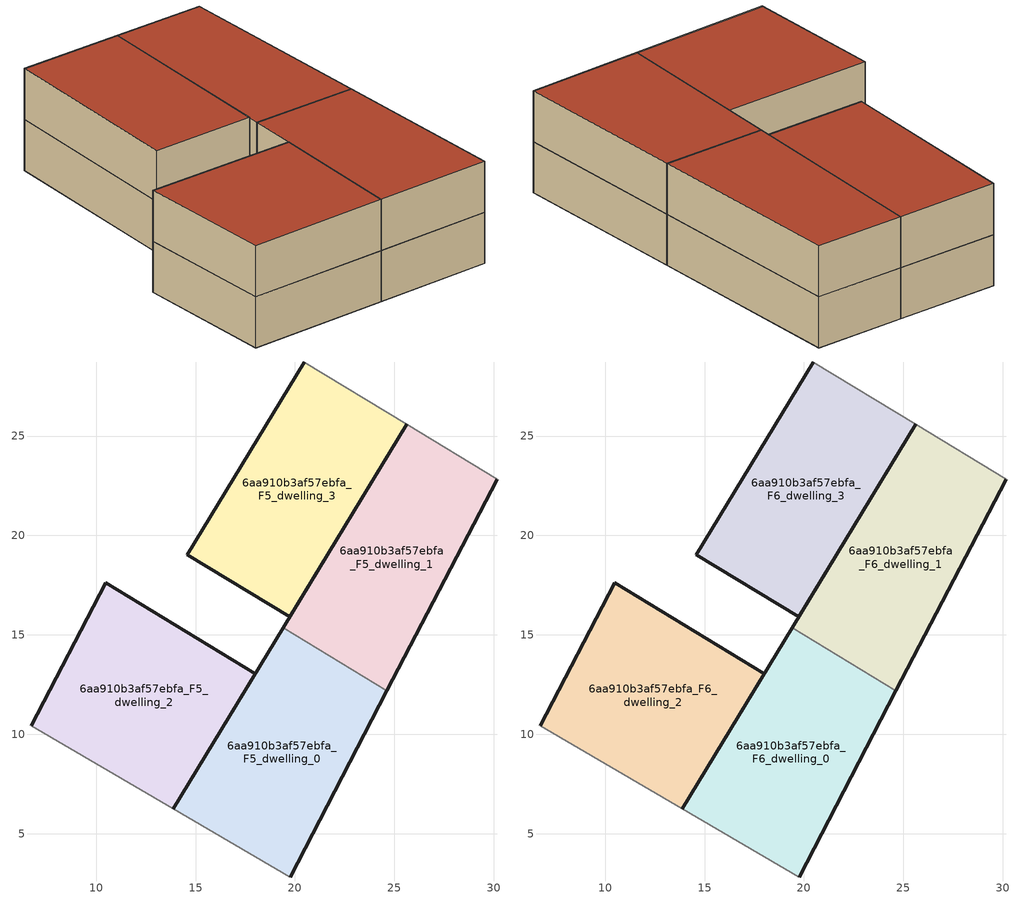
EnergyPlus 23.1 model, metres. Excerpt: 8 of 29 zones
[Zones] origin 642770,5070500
6aa910b3af57ebfa_F5_dwelling_0
 floor to 6aa910b3af57ebfa_F4_dwelling_0 (EU_floor_Construction): 19.76,2.82 24.63,12.18 19.41,15.35 13.88,6.26 z15
 wall outside (EU_wall_Construction): 13.88,6.26 19.41,15.35 / 24.63,12.18 19.76,2.82 z15:18
 wall to 6aa910b3af57ebfa_F5_dwelling_1 (EU_wall_Construction): 19.41,15.35 24.63,12.18 z15:18
 wall adiabatic (EU_wall_Construction): 19.76,2.82 13.88,6.26 z15:18
6aa910b3af57ebfa_F5_dwelling_1
 floor to 6aa910b3af57ebfa_F4_dwelling_1 (EU_floor_Construction): 24.63,12.18 30.17,22.83 25.63,25.59 19.41,15.35 z15
 wall outside (EU_wall_Construction): 30.17,22.83 24.63,12.18 / 19.41,15.35 25.63,25.59 z15:18
 wall adiabatic (EU_wall_Construction): 25.63,25.59 30.17,22.83 z15:18
6aa910b3af57ebfa_F5_dwelling_2
 floor to 6aa910b3af57ebfa_F4_dwelling_2 (EU_floor_Construction): 13.88,6.26 18,13.04 10.47,17.62 6.75,10.43 z15
 wall outside (EU_wall_Construction): 6.75,10.43 10.47,17.62 18,13.04 13.88,6.26 z15:18
 wall adiabatic (EU_wall_Construction): 13.88,6.26 6.75,10.43 z15:18
6aa910b3af57ebfa_F5_dwelling_3
 floor to 6aa910b3af57ebfa_F4_dwelling_3 (EU_floor_Construction): 19.74,15.9 25.63,25.59 20.47,28.73 14.58,19.04 z15
 wall outside (EU_wall_Construction): 25.63,25.59 19.74,15.9 14.58,19.04 20.47,28.73 z15:18
 wall adiabatic (EU_wall_Construction): 20.47,28.73 25.63,25.59 z15:18
6aa910b3af57ebfa_F6_dwelling_0
 floor to 6aa910b3af57ebfa_F5_dwelling_0 (EU_floor_Construction): 19.76,2.82 24.63,12.18 19.41,15.35 13.88,6.26 z18
 wall outside (EU_wall_Construction): 13.88,6.26 19.41,15.35 / 24.63,12.18 19.76,2.82 z18:21
 wall to 6aa910b3af57ebfa_F6_dwelling_1 (EU_wall_Construction): 19.41,15.35 24.63,12.18 z18:21
 wall adiabatic (EU_wall_Construction): 19.76,2.82 13.88,6.26 z18:21
 roof outside (EU_roof_Construction): 24.63,12.18 19.76,2.82 13.88,6.26 19.41,15.35 z21
6aa910b3af57ebfa_F6_dwelling_1
 floor to 6aa910b3af57ebfa_F5_dwelling_1 (EU_floor_Construction): 24.63,12.18 30.17,22.83 25.63,25.59 19.41,15.35 z18
 wall outside (EU_wall_Construction): 30.17,22.83 24.63,12.18 / 19.41,15.35 25.63,25.59 z18:21
 wall adiabatic (EU_wall_Construction): 25.63,25.59 30.17,22.83 z18:21
 roof outside (EU_roof_Construction): 30.17,22.83 24.63,12.18 19.41,15.35 25.63,25.59 z21
6aa910b3af57ebfa_F6_dwelling_2
 floor to 6aa910b3af57ebfa_F5_dwelling_2 (EU_floor_Construction): 13.88,6.26 18,13.04 10.47,17.62 6.75,10.43 z18
 wall outside (EU_wall_Construction): 6.75,10.43 10.47,17.62 18,13.04 13.88,6.26 z18:21
 wall adiabatic (EU_wall_Construction): 13.88,6.26 6.75,10.43 z18:21
 roof outside (EU_roof_Construction): 18,13.04 13.88,6.26 6.75,10.43 10.47,17.62 z21
6aa910b3af57ebfa_F6_dwelling_3
 floor to 6aa910b3af57ebfa_F5_dwelling_3 (EU_floor_Construction): 19.74,15.9 25.63,25.59 20.47,28.73 14.58,19.04 z18
 wall outside (EU_wall_Construction): 25.63,25.59 19.74,15.9 14.58,19.04 20.47,28.73 z18:21
 wall adiabatic (EU_wall_Construction): 20.47,28.73 25.63,25.59 z18:21
 roof outside (EU_roof_Construction): 25.63,25.59 19.74,15.9 14.58,19.04 20.47,28.73 z21
[Building]
EU S2 Campaign: North Axis=0; Terrain=City; Solar Distribution=FullExterior
[Site:Location]
Lyon-Bron: Latitude=45.75; Longitude=5; Time Zone=1; Elevation=198
[SizingPeriod:WeatherFileDays]
AnnualSizingPeriod: Begin Month=1; Begin Day of Month=1; End Month=12; End Day of Month=31; Day of Week for Start Day=Monday; Use Weather File Daylight Saving Period=No; Use Weather File Rain and Snow Indicators=No
[MATERIAL]
EU_InternalMass_Material: Roughness=MediumRough; Thickness=0.1; Conductivity=1; Density=1800; Specific Heat=900; Thermal Absorptance=0.9; Solar Absorptance=0.7; Visible Absorptance=0.7
[MATERIAL:NOMASS] Roughness=MediumRough; Thermal Absorptance=0.9; Solar Absorptance=0.7; Visible Absorptance=0.7
Name | Thermal Resistance
EU_wall_NoMass | 0.776494
EU_roof_NoMass | 0.486893
EU_floor_NoMass | 0.421597
[CONSTRUCTION]
EU_wall_Construction: EU_wall_NoMass
EU_roof_Construction: EU_roof_NoMass
EU_floor_Construction: EU_floor_NoMass
EU_InternalMass_Construction: EU_InternalMass_Material
[ZONE] Type=1; Multiplier=1; Ceiling Height=autocalculate; Floor Area=autocalculate; Part of Total Floor Area=Yes
Name | Volume
6aa910b3af57ebfa_F5_dwelling_0; 6aa910b3af57ebfa_F6_dwelling_0 | 205.255
6aa910b3af57ebfa_F5_dwelling_1; 6aa910b3af57ebfa_F6_dwelling_1 | 205.243
6aa910b3af57ebfa_F5_dwelling_2; 6aa910b3af57ebfa_F6_dwelling_2; 6aa910b3af57ebfa_F5_dwelling_3; 6aa910b3af57ebfa_F6_dwelling_3 | 205.252
[INTERNALMASS] Construction=EU_InternalMass_Construction
Name | Zone or ZoneList | Surface Area
6aa910b3af57ebfa_F5_dwelling_0_EU_InternalMass | 6aa910b3af57ebfa_F5_dwelling_0 | 85.5187
6aa910b3af57ebfa_F5_dwelling_1_EU_InternalMass | 6aa910b3af57ebfa_F5_dwelling_1 | 85.5149
6aa910b3af57ebfa_F5_dwelling_2_EU_InternalMass | 6aa910b3af57ebfa_F5_dwelling_2 | 85.5152
6aa910b3af57ebfa_F5_dwelling_3_EU_InternalMass | 6aa910b3af57ebfa_F5_dwelling_3 | 85.5172
6aa910b3af57ebfa_F6_dwelling_0_EU_InternalMass | 6aa910b3af57ebfa_F6_dwelling_0 | 85.5187
6aa910b3af57ebfa_F6_dwelling_1_EU_InternalMass | 6aa910b3af57ebfa_F6_dwelling_1 | 85.5149
6aa910b3af57ebfa_F6_dwelling_2_EU_InternalMass | 6aa910b3af57ebfa_F6_dwelling_2 | 85.5152
6aa910b3af57ebfa_F6_dwelling_3_EU_InternalMass | 6aa910b3af57ebfa_F6_dwelling_3 | 85.5172
[OTHEREQUIPMENT] Fuel Type=Electricity; Design Level Calculation Method=Watts/Area; Power per Zone Floor Area=1; Fraction Latent=0; Fraction Radiant=0; Fraction Lost=0; Carbon Dioxide Generation Rate=0; EndUse Subcategory=EU_Step8_InternalGains
Name | Zone or ZoneList or Space or SpaceList | Schedule
EU_Step8_InternalGain_6aa910b3af57ebfa_F5_dwelling_0_f000 | 6aa910b3af57ebfa_F5_dwelling_0 | EU_Step8_GainSchedule_6aa910b3af57ebfa_F5_dwelling_0_f000
EU_Step8_InternalGain_6aa910b3af57ebfa_F5_dwelling_1_f000 | 6aa910b3af57ebfa_F5_dwelling_1 | EU_Step8_GainSchedule_6aa910b3af57ebfa_F5_dwelling_1_f000
EU_Step8_InternalGain_6aa910b3af57ebfa_F5_dwelling_2_f000 | 6aa910b3af57ebfa_F5_dwelling_2 | EU_Step8_GainSchedule_6aa910b3af57ebfa_F5_dwelling_2_f000
EU_Step8_InternalGain_6aa910b3af57ebfa_F5_dwelling_3_f000 | 6aa910b3af57ebfa_F5_dwelling_3 | EU_Step8_GainSchedule_6aa910b3af57ebfa_F5_dwelling_3_f000
EU_Step8_InternalGain_6aa910b3af57ebfa_F6_dwelling_0_f000 | 6aa910b3af57ebfa_F6_dwelling_0 | EU_Step8_GainSchedule_6aa910b3af57ebfa_F6_dwelling_0_f000
EU_Step8_InternalGain_6aa910b3af57ebfa_F6_dwelling_1_f000 | 6aa910b3af57ebfa_F6_dwelling_1 | EU_Step8_GainSchedule_6aa910b3af57ebfa_F6_dwelling_1_f000
EU_Step8_InternalGain_6aa910b3af57ebfa_F6_dwelling_2_f000 | 6aa910b3af57ebfa_F6_dwelling_2 | EU_Step8_GainSchedule_6aa910b3af57ebfa_F6_dwelling_2_f000
EU_Step8_InternalGain_6aa910b3af57ebfa_F6_dwelling_3_f000 | 6aa910b3af57ebfa_F6_dwelling_3 | EU_Step8_GainSchedule_6aa910b3af57ebfa_F6_dwelling_3_f000
[ZONEVENTILATION:DESIGNFLOWRATE] Schedule=EU_AlwaysOn; Design Flow Rate Calculation Method=AirChanges/Hour; Air Changes per Hour=0.693814; Ventilation Type=Natural; Fan Pressure Rise=0; Fan Total Efficiency=1; Constant Term Coefficient=1; Temperature Term Coefficient=0; Velocity Term Coefficient=0; Velocity Squared Term Coefficient=0; Minimum Indoor Temperature=-100; Maximum Indoor Temperature=100; Delta Temperature=-100; Minimum Outdoor Temperature=-100; Maximum Outdoor Temperature=100; Maximum Wind Speed=40
Name | Zone or ZoneList or Space or SpaceList
EU_ConstantAir_6aa910b3af57ebfa_F5_dwelling_0 | 6aa910b3af57ebfa_F5_dwelling_0
EU_ConstantAir_6aa910b3af57ebfa_F5_dwelling_1 | 6aa910b3af57ebfa_F5_dwelling_1
EU_ConstantAir_6aa910b3af57ebfa_F5_dwelling_2 | 6aa910b3af57ebfa_F5_dwelling_2
EU_ConstantAir_6aa910b3af57ebfa_F5_dwelling_3 | 6aa910b3af57ebfa_F5_dwelling_3
EU_ConstantAir_6aa910b3af57ebfa_F6_dwelling_0 | 6aa910b3af57ebfa_F6_dwelling_0
EU_ConstantAir_6aa910b3af57ebfa_F6_dwelling_1 | 6aa910b3af57ebfa_F6_dwelling_1
EU_ConstantAir_6aa910b3af57ebfa_F6_dwelling_2 | 6aa910b3af57ebfa_F6_dwelling_2
EU_ConstantAir_6aa910b3af57ebfa_F6_dwelling_3 | 6aa910b3af57ebfa_F6_dwelling_3
[HVACTEMPLATE:THERMOSTAT] Constant Heating Setpoint=20; Constant Cooling Setpoint=50
EU_HeatOnly_6aa910b3af57ebfa_F0_dwelling_0; EU_HeatOnly_6aa910b3af57ebfa_F0_dwelling_1; EU_HeatOnly_6aa910b3af57ebfa_F0_dwelling_2; EU_HeatOnly_6aa910b3af57ebfa_F0_dwelling_3; EU_HeatOnly_6aa910b3af57ebfa_F0_dwelling_4; EU_HeatOnly_6aa910b3af57ebfa_F1_dwelling_0; EU_HeatOnly_6aa910b3af57ebfa_F1_dwelling_1; EU_HeatOnly_6aa910b3af57ebfa_F1_dwelling_2; EU_HeatOnly_6aa910b3af57ebfa_F1_dwelling_3; EU_HeatOnly_6aa910b3af57ebfa_F2_dwelling_0; EU_HeatOnly_6aa910b3af57ebfa_F2_dwelling_1; EU_HeatOnly_6aa910b3af57ebfa_F2_dwelling_2; EU_HeatOnly_6aa910b3af57ebfa_F2_dwelling_3; EU_HeatOnly_6aa910b3af57ebfa_F3_dwelling_0; EU_HeatOnly_6aa910b3af57ebfa_F3_dwelling_1; EU_HeatOnly_6aa910b3af57ebfa_F3_dwelling_2; EU_HeatOnly_6aa910b3af57ebfa_F3_dwelling_3; EU_HeatOnly_6aa910b3af57ebfa_F4_dwelling_0; EU_HeatOnly_6aa910b3af57ebfa_F4_dwelling_1; EU_HeatOnly_6aa910b3af57ebfa_F4_dwelling_2; EU_HeatOnly_6aa910b3af57ebfa_F4_dwelling_3; EU_HeatOnly_6aa910b3af57ebfa_F5_dwelling_0; EU_HeatOnly_6aa910b3af57ebfa_F5_dwelling_1; EU_HeatOnly_6aa910b3af57ebfa_F5_dwelling_2; EU_HeatOnly_6aa910b3af57ebfa_F5_dwelling_3; EU_HeatOnly_6aa910b3af57ebfa_F6_dwelling_0; EU_HeatOnly_6aa910b3af57ebfa_F6_dwelling_1; EU_HeatOnly_6aa910b3af57ebfa_F6_dwelling_2; EU_HeatOnly_6aa910b3af57ebfa_F6_dwelling_3
[HVACTEMPLATE:ZONE:IDEALLOADSAIRSYSTEM] System Availability Schedule=EU_AlwaysOn; Maximum Heating Supply Air Temperature=50; Minimum Cooling Supply Air Temperature=13; Maximum Heating Supply Air Humidity Ratio=0.0156; Minimum Cooling Supply Air Humidity Ratio=0.0077; Heating Limit=NoLimit; Cooling Limit=NoLimit; Heating Availability Schedule=EU_AlwaysOn; Cooling Availability Schedule=EU_CoolingOff; Dehumidification Control Type=ConstantSensibleHeatRatio; Cooling Sensible Heat Ratio=0.7; Dehumidification Setpoint=60; Humidification Control Type=None; Humidification Setpoint=30; Outdoor Air Method=None; Outdoor Air Flow Rate per Person=0.00944; Outdoor Air Flow Rate per Zone Floor Area=0; Outdoor Air Flow Rate per Zone=0; Demand Controlled Ventilation Type=None; Outdoor Air Economizer Type=NoEconomizer; Heat Recovery Type=None; Sensible Heat Recovery Effectiveness=0.7; Latent Heat Recovery Effectiveness=0.65
Name | Template Thermostat
6aa910b3af57ebfa_F5_dwelling_0 | EU_HeatOnly_6aa910b3af57ebfa_F5_dwelling_0
6aa910b3af57ebfa_F5_dwelling_1 | EU_HeatOnly_6aa910b3af57ebfa_F5_dwelling_1
6aa910b3af57ebfa_F5_dwelling_2 | EU_HeatOnly_6aa910b3af57ebfa_F5_dwelling_2
6aa910b3af57ebfa_F5_dwelling_3 | EU_HeatOnly_6aa910b3af57ebfa_F5_dwelling_3
6aa910b3af57ebfa_F6_dwelling_0 | EU_HeatOnly_6aa910b3af57ebfa_F6_dwelling_0
6aa910b3af57ebfa_F6_dwelling_1 | EU_HeatOnly_6aa910b3af57ebfa_F6_dwelling_1
6aa910b3af57ebfa_F6_dwelling_2 | EU_HeatOnly_6aa910b3af57ebfa_F6_dwelling_2
6aa910b3af57ebfa_F6_dwelling_3 | EU_HeatOnly_6aa910b3af57ebfa_F6_dwelling_3
[SIZING:ZONE] Zone Cooling Design Supply Air Temperature Input Method=SupplyAirTemperature; Zone Cooling Design Supply Air Temperature=13; Zone Heating Design Supply Air Temperature Input Method=SupplyAirTemperature; Zone Heating Design Supply Air Temperature=50; Zone Cooling Design Supply Air Humidity Ratio=0.008; Zone Heating Design Supply Air Humidity Ratio=0.008; Cooling Design Air Flow Method=DesignDay; Cooling Design Air Flow Rate=0; Cooling Minimum Air Flow per Zone Floor Area=0.000762; Cooling Minimum Air Flow=0; Cooling Minimum Air Flow Fraction=0.2; Heating Design Air Flow Method=DesignDay; Heating Design Air Flow Rate=0; Heating Maximum Air Flow per Zone Floor Area=0.002032; Heating Maximum Air Flow=0.141576; Heating Maximum Air Flow Fraction=0.3; Account for Dedicated Outdoor Air System=No; Dedicated Outdoor Air System Control Strategy=NeutralSupplyAir; Dedicated Outdoor Air Low Setpoint Temperature for Design=autosize; Dedicated Outdoor Air High Setpoint Temperature for Design=autosize; Zone Load Sizing Method=Sensible Load Only No Latent Load; Zone Latent Cooling Design Supply Air Humidity Ratio Input Method=HumidityRatioDifference; Zone Cooling Design Supply Air Humidity Ratio Difference=0.005; Zone Latent Heating Design Supply Air Humidity Ratio Input Method=HumidityRatioDifference; Zone Humidification Design Supply Air Humidity Ratio Difference=0.005
6aa910b3af57ebfa_F5_dwelling_0; 6aa910b3af57ebfa_F5_dwelling_1; 6aa910b3af57ebfa_F5_dwelling_2; 6aa910b3af57ebfa_F5_dwelling_3; 6aa910b3af57ebfa_F6_dwelling_0; 6aa910b3af57ebfa_F6_dwelling_1; 6aa910b3af57ebfa_F6_dwelling_2; 6aa910b3af57ebfa_F6_dwelling_3
[SCHEDULE:CONSTANT]
Name | Hourly Value
EU_AlwaysOn | 1
EU_CoolingOff | 0
[SCHEDULE:FILE] Column Number=1; Rows to Skip at Top=0; Number of Hours of Data=8760; Column Separator=Comma; Interpolate to Timestep=No; Minutes per Item=60; Adjust Schedule for Daylight Savings=Yes
Name | File
EU_Step8_GainSchedule_6aa910b3af57ebfa_F5_dwelling_0_f000 | ../../schedules/6aa910b3af57ebfa/6aa910b3af57ebfa_F5_dwelling_0_f000_gain.csv
EU_Step8_GainSchedule_6aa910b3af57ebfa_F5_dwelling_1_f000 | ../../schedules/6aa910b3af57ebfa/6aa910b3af57ebfa_F5_dwelling_1_f000_gain.csv
EU_Step8_GainSchedule_6aa910b3af57ebfa_F5_dwelling_2_f000 | ../../schedules/6aa910b3af57ebfa/6aa910b3af57ebfa_F5_dwelling_2_f000_gain.csv
EU_Step8_GainSchedule_6aa910b3af57ebfa_F5_dwelling_3_f000 | ../../schedules/6aa910b3af57ebfa/6aa910b3af57ebfa_F5_dwelling_3_f000_gain.csv
EU_Step8_GainSchedule_6aa910b3af57ebfa_F6_dwelling_0_f000 | ../../schedules/6aa910b3af57ebfa/6aa910b3af57ebfa_F6_dwelling_0_f000_gain.csv
EU_Step8_GainSchedule_6aa910b3af57ebfa_F6_dwelling_1_f000 | ../../schedules/6aa910b3af57ebfa/6aa910b3af57ebfa_F6_dwelling_1_f000_gain.csv
EU_Step8_GainSchedule_6aa910b3af57ebfa_F6_dwelling_2_f000 | ../../schedules/6aa910b3af57ebfa/6aa910b3af57ebfa_F6_dwelling_2_f000_gain.csv
EU_Step8_GainSchedule_6aa910b3af57ebfa_F6_dwelling_3_f000 | ../../schedules/6aa910b3af57ebfa/6aa910b3af57ebfa_F6_dwelling_3_f000_gain.csv
